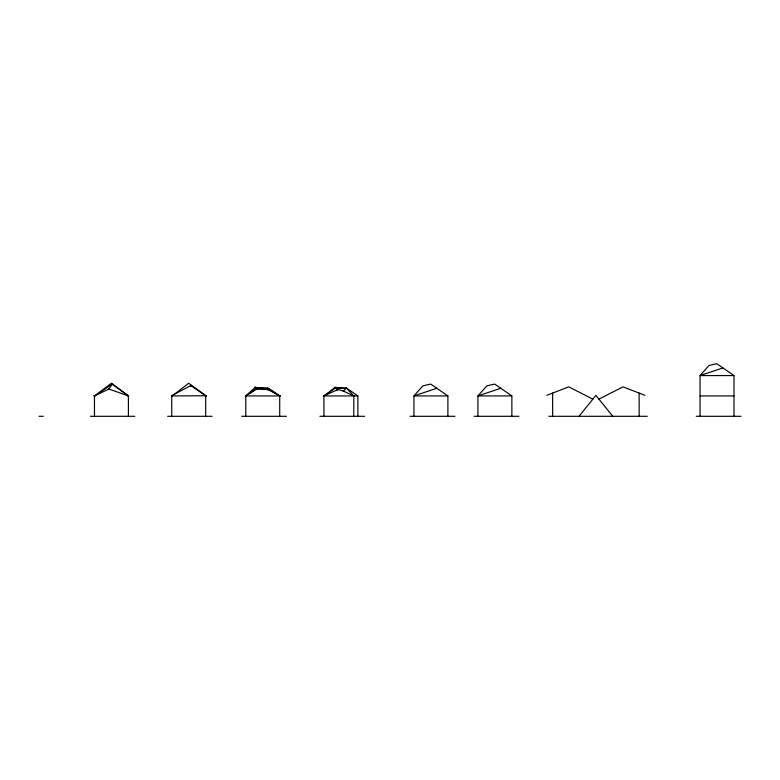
<?xml version="1.0" encoding="UTF-8"?>
<svg xmlns="http://www.w3.org/2000/svg" width="780" height="780" viewBox="0 0 780 780"><rect width="100%" height="100%" fill="white"/><g stroke="black" fill="none" stroke-linecap="round" stroke-linejoin="round"><path stroke-width="1.17" d="M256.571 389.512L255.157 387.406L245.778 395.928L256.376 389.259L268.027 389.561L279.718 395.928L268.642 388.284L256.854 388.284L245.778 395.928M268.047 389.649L267.325 388.284L255.157 387.406M343.415 390.751L343.278 391.326L346.447 388.031L346.144 388.498M353.701 396.211L354.003 395.762M267.832 389.795L268.213 389.279M279.435 396.113L279.962 395.684L279.532 396.211M323.944 416.296L323.915 395.587L324.1 396.23L323.807 395.84L337.174 389.922L337.106 389.405L337.262 389.893L337.233 389.279L343.327 391.024L353.857 396.006L346.505 388.118M128.066 395.928L128.739 395.986M171.454 395.928L205.959 395.743L205.471 396.103M246.031 396.103L245.534 395.684L245.983 396.152M256.366 389.444L256.376 389.054M337.106 389.844L335.01 387.299L335.156 387.884L334.893 387.455L324.148 396.133M346.271 388.284L334.825 387.338L335.098 387.923M267.121 388.489L267.54 388.079M255.304 387.68L254.943 387.163L255.411 387.582M190.593 385.788L190.993 385.281L190.866 385.808M205.891 395.733L188.711 383.204L171.863 396.24L171.62 395.616L171.922 396.152M206.008 396.026L190.807 385.573L171.561 395.723M108.79 389.298L108.859 388.703L109.015 389.288M128.31 396.201L128.505 395.665M323.915 395.587L324.09 396.172M345.988 388.401L346.447 388.05M94.468 416.296L94.468 395.928L108.888 389.025L112.261 384.199L128.407 395.928L128.407 416.296M579.023 416.296L595.891 395.363L612.768 416.296M254.904 387.25L255.099 387.728M190.964 385.271L190.671 385.846M108.683 388.762L108.946 389.356L109.015 388.732M268.125 389.269L267.94 389.854M94.253 395.665L94.653 396.211L94.312 395.626M205.813 395.655L205.579 396.181M337.038 389.327L337.019 389.922M112.106 383.906L112.417 384.442M112.261 384.199L94.468 395.928L111.442 383.204L128.407 395.928L108.888 389.025M598.933 399.126L622.996 386.87L644.914 395.294M353.613 396.152L353.857 395.606L353.769 416.296M546.877 395.294L568.795 386.87L592.858 399.126M436.81 388.284L413.946 395.928L413.946 416.296M500.789 388.284L477.925 395.928L477.925 416.296M722.914 367.926L700.05 375.57L700.05 416.296M171.814 396.191L171.58 395.626L171.58 396.23M733.99 375.57L700.05 375.57L708.991 365.479L716.81 363.704L733.99 375.57L733.99 416.296M94.185 395.928L94.751 395.928M245.495 395.928L280 395.928M323.661 395.928L357.883 395.928L357.883 416.296M447.886 395.928L413.946 395.928L422.877 385.837L430.706 384.072L447.886 395.928L447.886 416.296M511.865 395.928L477.925 395.928L486.866 385.837L494.686 384.072L511.865 395.928L511.865 416.296M700.05 395.928L733.99 395.928M39 416.296L43.241 416.296M90.392 416.296L134.813 416.296M167.671 416.296L212.092 416.296M241.702 416.296L286.455 416.296M319.878 416.296L364.621 416.296M410.153 416.296L454.896 416.296M474.133 416.296L518.875 416.296M548.847 416.296L647.225 416.296M696.257 416.296L741 416.296M267.325 388.284L279.718 395.928M357.883 395.928L346.817 388.284L335.02 388.284L323.866 395.918M639.142 393.081L639.142 416.296M552.64 393.081L552.64 416.296M279.718 395.645L279.718 416.296M245.778 395.645L245.778 416.296M206.018 395.645L206.018 396.211M205.676 395.928L205.676 416.296M205.52 395.645L205.52 396.211M172.078 395.645L172.078 396.211M171.736 395.928L171.736 416.296M94.624 396.162L94.312 395.694L94.594 396.181"/></g></svg>
